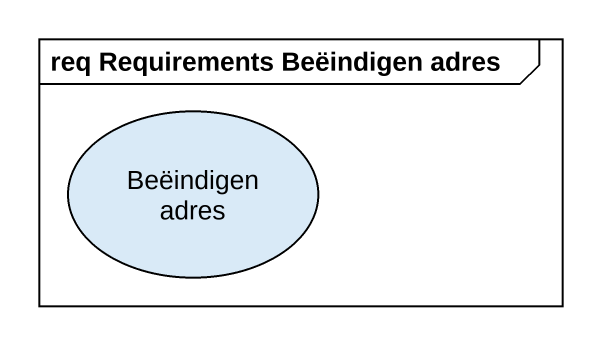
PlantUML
@startuml
mainframe req Requirements Beëindigen adres
usecase "Beëindigen adres" as Beëindigen_adres
@enduml
